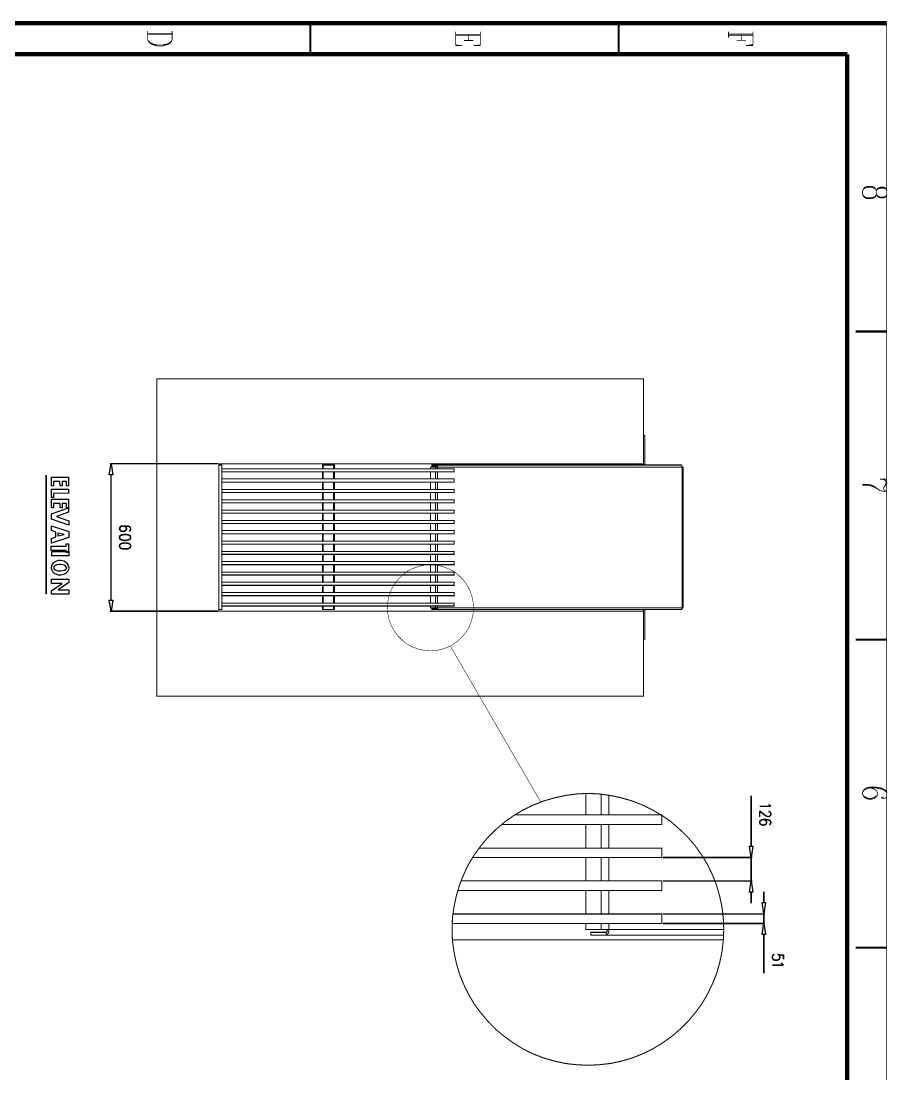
# Model space of a CAD drawing. Extents: x 0.1 to 11.6, y 0.3 to 16.2.
# Drawn here: x 5.98 to 11.58, y 9.44 to 16.23 of the extents above; entities that cross this region are included whole.
import ezdxf

# ---------------------------------------------------------------- set-up
doc = ezdxf.new("R2010")
doc.units = 0
doc.layers.get('0').update_dxf_attribs({"linetype": 'CONTINUOUS'})

msp = doc.modelspace()

# ---------------------------------------------------------------- linework, layer by layer
at = {"color": 0}
for points, const_width in [([(0.155003, 16.22), (11.57, 16.22)], 0.028333), ([(7.84999, 16.02), (7.84999, 16.22)], 0.013333), ([(9.84, 16.02), (9.84, 16.22)], 0.013333), ([(6.80003, 16.1133), (6.80003, 16.17)], 0.005208), ([(6.95833, 16.1533), (6.80003, 16.1533)], 0.005208), ([(6.95833, 16.1467), (6.80003, 16.1467)], 0.005208), ([(6.80832, 16.0967), (6.80003, 16.1133)], 0.005208), ([(6.80832, 16.1017), (6.80003, 16.1133)], 0.005208), ([(6.95833, 16.1133), (6.94997, 16.0967)], 0.005208), ([(6.95833, 16.1133), (6.94997, 16.1017)], 0.005208), ([(6.95833, 16.17), (6.95833, 16.1133)], 0.005208), ([(8.78836, 16.165), (8.78836, 16.075)], 0.005208), ([(8.94667, 16.1483), (8.78836, 16.1483)], 0.005208), ([(8.94667, 16.1417), (8.78836, 16.1417)], 0.005208), ([(8.90169, 16.1083), (8.84169, 16.1083)], 0.005208), ([(8.87169, 16.1417), (8.87169, 16.1083)], 0.005208), ([(8.94667, 16.165), (8.94667, 16.075)], 0.005208), ([(10.5483, 16.1667), (10.5483, 16.1267)], 0.005208), ([(10.7067, 16.15), (10.5483, 16.15)], 0.005208), ([(10.7067, 16.1433), (10.5483, 16.1433)], 0.005208), ([(10.6617, 16.11), (10.6017, 16.11)], 0.005208), ([(10.6317, 16.1433), (10.6317, 16.11)], 0.005208), ([(10.7067, 16.1667), (10.7067, 16.0767)], 0.005208), ([(6.82335, 16.09), (6.80832, 16.1017)], 0.005208), ([(6.82335, 16.085), (6.80832, 16.0967)], 0.005208), ([(6.83832, 16.085), (6.82335, 16.09)], 0.005208), ([(6.83832, 16.08), (6.82335, 16.085)], 0.005208), ([(6.86003, 16.08), (6.83832, 16.085)], 0.005208), ([(6.86003, 16.0733), (6.83832, 16.08)], 0.005208), ([(6.89833, 16.08), (6.86003, 16.08)], 0.005208), ([(6.89833, 16.0733), (6.86003, 16.0733)], 0.005208), ([(6.91997, 16.085), (6.89833, 16.08)], 0.005208), ([(6.91997, 16.08), (6.89833, 16.0733)], 0.005208), ([(6.935, 16.09), (6.91997, 16.085)], 0.005208), ([(6.935, 16.085), (6.91997, 16.08)], 0.005208), ([(6.94997, 16.1017), (6.935, 16.09)], 0.005208), ([(6.94997, 16.0967), (6.935, 16.085)], 0.005208), ([(8.83333, 16.075), (8.78836, 16.08)], 0.005208), ([(8.78836, 16.075), (8.83333, 16.075)], 0.005208), ([(8.90169, 16.075), (8.94667, 16.08)], 0.005208), ([(8.94667, 16.075), (8.90169, 16.075)], 0.005208), ([(10.6617, 16.0767), (10.7067, 16.0817)], 0.005208), ([(10.7067, 16.0767), (10.6617, 16.0767)], 0.005208), ([(0.398329, 16.02), (11.315, 16.02)], 0.028333), ([(11.315, 16.02), (11.315, 0.516656)], 0.028333), ([(11.4217, 15.155), (11.4134, 15.1383)], 0.005208), ([(11.4283, 15.1617), (11.4217, 15.155)], 0.005208), ([(11.4283, 15.155), (11.4217, 15.15)], 0.005208), ([(11.4434, 15.1667), (11.4283, 15.1617)], 0.005208), ([(11.4434, 15.1617), (11.4283, 15.155)], 0.005208), ([(11.4733, 15.1667), (11.4434, 15.1667)], 0.005208), ([(11.4733, 15.1617), (11.4434, 15.1617)], 0.005208), ([(11.4883, 15.1617), (11.4733, 15.1667)], 0.005208), ([(11.4883, 15.155), (11.4733, 15.1617)], 0.005208), ([(11.4967, 15.155), (11.4883, 15.1617)], 0.005208), ([(11.4967, 15.15), (11.4883, 15.155)], 0.005208), ([(11.5033, 15.1383), (11.4967, 15.155)], 0.005208), ([(11.5117, 15.155), (11.5033, 15.1383)], 0.005208), ([(11.5267, 15.1617), (11.5117, 15.155)], 0.005208), ([(11.5267, 15.155), (11.5117, 15.15)], 0.005208), ([(11.55, 15.1617), (11.5267, 15.1617)], 0.005208), ([(11.55, 15.155), (11.5267, 15.155)], 0.005208), ([(11.565, 15.155), (11.55, 15.1617)], 0.005208), ([(11.565, 15.15), (11.55, 15.155)], 0.005208), ([(11.5717, 15.1383), (11.565, 15.155)], 0.005208), ([(11.4217, 15.15), (11.4134, 15.1383)], 0.005208), ([(11.4134, 15.1383), (11.4134, 15.115)], 0.005208), ([(11.4134, 15.115), (11.4217, 15.0983)], 0.005208), ([(11.4134, 15.115), (11.4217, 15.105)], 0.005208), ([(11.4217, 15.105), (11.4283, 15.0983)], 0.005208), ([(11.4217, 15.0983), (11.4283, 15.0933)], 0.005208), ([(11.4283, 15.0983), (11.4434, 15.0933)], 0.005208), ([(11.4283, 15.0933), (11.4434, 15.0883)], 0.005208), ([(11.4434, 15.0933), (11.4733, 15.0933)], 0.005208), ([(11.4434, 15.0883), (11.4733, 15.0883)], 0.005208), ([(11.4733, 15.0933), (11.4883, 15.0983)], 0.005208), ([(11.4733, 15.0883), (11.4883, 15.0933)], 0.005208), ([(11.4883, 15.0983), (11.4967, 15.105)], 0.005208), ([(11.4883, 15.0933), (11.4967, 15.0983)], 0.005208), ([(11.5033, 15.1383), (11.4967, 15.15)], 0.005208), ([(11.4967, 15.0983), (11.5033, 15.115)], 0.005208), ([(11.4967, 15.105), (11.5033, 15.115)], 0.005208), ([(11.5117, 15.15), (11.5033, 15.1383)], 0.005208), ([(11.5033, 15.1383), (11.5033, 15.115)], 0.005208), ([(11.5033, 15.115), (11.5117, 15.0983)], 0.005208), ([(11.5033, 15.115), (11.5117, 15.105)], 0.005208), ([(11.5117, 15.105), (11.5267, 15.0983)], 0.005208), ([(11.5117, 15.0983), (11.5267, 15.0933)], 0.005208), ([(11.5267, 15.0983), (11.55, 15.0983)], 0.005208), ([(11.5267, 15.0933), (11.55, 15.0933)], 0.005208), ([(11.55, 15.0983), (11.565, 15.105)], 0.005208), ([(11.55, 15.0933), (11.565, 15.0983)], 0.005208), ([(11.5717, 15.1383), (11.565, 15.15)], 0.005208), ([(11.565, 15.0983), (11.5717, 15.115)], 0.005208), ([(11.565, 15.105), (11.5717, 15.115)], 0.005208), ([(11.37, 14.23), (11.57, 14.23)], 0.013333), ([(10.0084, 13.3683), (10.0084, 13.5583), (10, 13.5583)], 0.006667), ([(7.25331, 13.3767), (6.55664, 13.3767)], 0.01), ([(7.25999, 12.435), (7.27832, 12.435), (7.27832, 13.3683), (7.25999, 13.3683)], 0.006667), ([(7.27832, 13.3433), (8.77832, 13.3433), (8.77832, 13.325), (7.27832, 13.325)], 0.006667), ([(7.93164, 13.3433), (7.93164, 13.3683), (7.92833, 13.3683), (7.92833, 13.3433)], 0.006667), ([(7.92833, 13.2783), (7.92833, 13.325)], 0.006667), ([(7.93164, 13.3683), (7.99832, 13.3683), (8, 13.3683), (8.00168, 13.3683), (8.00331, 13.3683), (8.00499, 13.3683), (8.00667, 13.3683), (8.00667, 13.3433)], 0.006667), ([(7.93164, 13.2783), (7.93164, 13.325)], 0.006667), ([(7.99832, 13.3683), (7.99832, 13.3433)], 0.006667), ([(7.99832, 13.325), (7.99832, 13.2783)], 0.006667), ([(8.00667, 13.2783), (8.00667, 13.325)], 0.006667), ([(9.935, 12.435), (10, 12.435), (10.0017, 12.435), (10.0033, 12.435), (10.005, 12.435), (10.0067, 12.435), (10.0084, 12.435), (10.2416, 12.435), (10.2433, 12.435), (10.245, 12.435), (10.2467, 12.4367), (10.2467, 12.4383), (10.2467, 12.44), (10.2483, 12.44), (10.2483, 12.4417), (10.25, 12.4417), (10.25, 12.4434), (10.25, 12.445), (10.25, 12.4467), (10.2533, 12.4467), (10.255, 12.4467), (10.2567, 12.4467), (10.2567, 13.355), (10.255, 13.355), (10.2533, 13.355), (10.25, 13.355), (10.25, 12.4467), (8.66997, 12.4467), (8.66667, 12.4467), (8.66499, 12.4467), (8.66336, 12.4467), (8.66, 12.4467), (8.65831, 12.4467), (8.65668, 12.4467), (8.625, 12.4467), (8.625, 12.4583)], 0.006667), ([(8.65668, 13.355), (8.625, 13.355), (8.625, 13.3433)], 0.006667), ([(8.625, 13.325), (8.625, 13.2783)], 0.006667), ([(8.66499, 13.3617), (8.63499, 13.3617), (8.63499, 13.3683), (8.66499, 13.3683), (9.93164, 13.3683), (9.935, 13.3683), (9.935, 13.3666)], 0.006667), ([(8.65668, 13.3433), (8.65668, 13.355), (8.65831, 13.355), (8.66, 13.355), (8.66336, 13.355), (8.66499, 13.355), (8.66667, 13.355), (8.66997, 13.355), (10.25, 13.355), (10.25, 13.3567), (10.25, 13.3583), (10.25, 13.36), (10.2483, 13.3617), (10.2467, 13.3633), (10.2467, 13.365), (10.2467, 13.3666), (10.245, 13.3666), (10.2433, 13.3683), (10.2416, 13.3683), (10.0084, 13.3683), (10.0067, 13.3683), (10.005, 13.3683), (10.0033, 13.3683), (10.0017, 13.3683), (10, 13.3683), (9.935, 13.3683)], 0.006667), ([(8.65668, 13.325), (8.65668, 13.2783)], 0.006667), ([(8.66997, 13.3433), (8.66997, 13.355), (8.66997, 13.3583), (8.66997, 13.3617), (8.66997, 13.365), (8.66835, 13.3666), (8.66667, 13.3683), (8.66499, 13.3683), (8.66499, 13.3617), (8.66667, 13.3617), (8.66835, 13.36), (8.66835, 13.3583), (8.66835, 13.3567), (8.66835, 13.355)], 0.006667), ([(8.66997, 13.2783), (8.66997, 13.325)], 0.006667), ([(10, 13.3666), (10, 13.3683), (10, 13.3767)], 0.006667), ([(6.14501, 13.3033), (6.14501, 12.535)], 0.01), ([(6.56332, 12.4967), (6.56332, 13.305)], 0.01), ([(7.27832, 13.2783), (8.77832, 13.2783), (8.77832, 13.2567), (7.27832, 13.2567)], 0.006667), ([(7.92833, 13.21), (7.92833, 13.2567)], 0.006667), ([(7.93164, 13.21), (7.93164, 13.2567)], 0.006667), ([(7.99832, 13.2567), (7.99832, 13.21)], 0.006667), ([(8.00667, 13.21), (8.00667, 13.2567)], 0.006667), ([(8.625, 13.2567), (8.625, 13.21)], 0.006667), ([(8.65668, 13.2567), (8.65668, 13.21)], 0.006667), ([(8.66997, 13.21), (8.66997, 13.2567)], 0.006667), ([(11.5717, 13.2767), (11.5267, 13.2767)], 0.005208), ([(11.5417, 13.2767), (11.5566, 13.2717)], 0.005208), ([(11.5566, 13.2717), (11.5717, 13.26)], 0.005208), ([(11.5566, 13.2717), (11.565, 13.26)], 0.005208), ([(11.565, 13.26), (11.565, 13.25)], 0.005208), ([(7.27832, 13.21), (8.77832, 13.21), (8.77832, 13.1917), (7.27832, 13.1917)], 0.006667), ([(7.92833, 13.1433), (7.92833, 13.1917)], 0.006667), ([(7.93164, 13.1433), (7.93164, 13.1917)], 0.006667), ([(7.99832, 13.1917), (7.99832, 13.1433)], 0.006667), ([(8.00667, 13.1433), (8.00667, 13.1917)], 0.006667), ([(8.625, 13.1917), (8.625, 13.1433)], 0.006667), ([(8.65668, 13.1917), (8.65668, 13.1433)], 0.006667), ([(8.66997, 13.1433), (8.66997, 13.1917)], 0.006667), ([(11.4517, 13.2433), (11.4134, 13.2433)], 0.005208), ([(11.4517, 13.2383), (11.4134, 13.2383)], 0.005208), ([(11.4733, 13.2383), (11.4517, 13.2433)], 0.005208), ([(11.4733, 13.2317), (11.4517, 13.2383)], 0.005208), ([(11.4883, 13.2317), (11.4733, 13.2383)], 0.005208), ([(11.4883, 13.2267), (11.4733, 13.2317)], 0.005208), ([(11.5267, 13.2033), (11.4883, 13.2317)], 0.005208), ([(11.5267, 13.2033), (11.4883, 13.2267)], 0.005208), ([(11.55, 13.1983), (11.5267, 13.2033)], 0.005208), ([(11.5717, 13.25), (11.55, 13.2217)], 0.005208), ([(11.565, 13.25), (11.55, 13.2217)], 0.005208), ([(11.55, 13.2217), (11.55, 13.21)], 0.005208), ([(11.55, 13.21), (11.5566, 13.2033)], 0.005208), ([(11.5717, 13.1983), (11.55, 13.1983)], 0.005208), ([(11.5566, 13.2033), (11.5717, 13.1983)], 0.005208), ([(7.27832, 13.1433), (8.77832, 13.1433), (8.77832, 13.125), (7.27832, 13.125)], 0.006667), ([(7.92833, 13.0767), (7.92833, 13.125)], 0.006667), ([(7.93164, 13.0767), (7.93164, 13.125)], 0.006667), ([(7.99832, 13.125), (7.99832, 13.0767)], 0.006667), ([(8.00667, 13.0767), (8.00667, 13.125)], 0.006667), ([(8.625, 13.125), (8.625, 13.0767)], 0.006667), ([(8.65668, 13.125), (8.65668, 13.0767)], 0.006667), ([(8.66997, 13.0767), (8.66997, 13.125)], 0.006667), ([(7.27832, 13.0767), (8.77832, 13.0767), (8.77832, 13.0583), (7.27832, 13.0583)], 0.006667), ([(7.92833, 13.01), (7.92833, 13.0583)], 0.006667), ([(7.93164, 13.01), (7.93164, 13.0583)], 0.006667), ([(7.99832, 13.0583), (7.99832, 13.01)], 0.006667), ([(8.00667, 13.01), (8.00667, 13.0583)], 0.006667), ([(8.625, 13.0583), (8.625, 13.01)], 0.006667), ([(8.65668, 13.0583), (8.65668, 13.01)], 0.006667), ([(8.66997, 13.01), (8.66997, 13.0583)], 0.006667), ([(7.27832, 13.01), (8.77832, 13.01), (8.77832, 12.9916), (7.27832, 12.9916)], 0.006667), ([(7.92833, 12.945), (7.92833, 12.9916)], 0.006667), ([(7.93164, 12.945), (7.93164, 12.9916)], 0.006667), ([(7.99832, 12.9916), (7.99832, 12.945)], 0.006667), ([(8.00667, 12.945), (8.00667, 12.9916)], 0.006667), ([(8.625, 12.9916), (8.625, 12.945)], 0.006667), ([(8.65668, 12.9916), (8.65668, 12.945)], 0.006667), ([(8.66997, 12.945), (8.66997, 12.9916)], 0.006667), ([(6.68001, 12.9417), (6.68668, 12.945), (6.69, 12.9533), (6.69, 12.9583), (6.68668, 12.9667), (6.67665, 12.9733), (6.66, 12.975), (6.64165, 12.975), (6.62831, 12.9733), (6.62169, 12.9667), (6.61833, 12.9583), (6.61833, 12.9567), (6.62169, 12.9483), (6.62831, 12.9417), (6.63835, 12.94), (6.64165, 12.94), (6.65169, 12.9417), (6.66, 12.9483), (6.66336, 12.9567), (6.66336, 12.9583), (6.66, 12.9667), (6.65169, 12.9733), (6.64165, 12.975)], 0.01), ([(7.27832, 12.945), (8.77832, 12.945), (8.77832, 12.925), (7.27832, 12.925)], 0.006667), ([(7.92833, 12.8767), (7.92833, 12.925)], 0.006667), ([(7.93164, 12.8767), (7.93164, 12.925)], 0.006667), ([(7.99832, 12.925), (7.99832, 12.8767)], 0.006667), ([(8.00667, 12.8767), (8.00667, 12.925)], 0.006667), ([(8.625, 12.925), (8.625, 12.8767)], 0.006667), ([(8.65668, 12.925), (8.65668, 12.8767)], 0.006667), ([(8.66997, 12.8767), (8.66997, 12.925)], 0.006667), ([(7.27832, 12.8767), (8.77832, 12.8767), (8.77832, 12.8583), (7.27832, 12.8583)], 0.006667), ([(7.92833, 12.81), (7.92833, 12.8583)], 0.006667), ([(7.93164, 12.81), (7.93164, 12.8583)], 0.006667), ([(7.99832, 12.8583), (7.99832, 12.81)], 0.006667), ([(8.00667, 12.81), (8.00667, 12.8583)], 0.006667), ([(8.625, 12.8583), (8.625, 12.81)], 0.006667), ([(8.65668, 12.8583), (8.65668, 12.81)], 0.006667), ([(8.66997, 12.81), (8.66997, 12.8583)], 0.006667), ([(7.27832, 12.81), (8.77832, 12.81), (8.77832, 12.7917), (7.27832, 12.7917)], 0.006667), ([(7.92833, 12.745), (7.92833, 12.7917)], 0.006667), ([(7.93164, 12.745), (7.93164, 12.7917)], 0.006667), ([(7.99832, 12.7917), (7.99832, 12.745)], 0.006667), ([(8.00667, 12.745), (8.00667, 12.7917)], 0.006667), ([(8.625, 12.7917), (8.625, 12.745)], 0.006667), ([(8.65668, 12.7917), (8.65668, 12.745)], 0.006667), ([(8.66997, 12.745), (8.66997, 12.7917)], 0.006667), ([(7.27832, 12.745), (8.77832, 12.745), (8.77832, 12.725), (7.27832, 12.725)], 0.006667), ([(7.92833, 12.6767), (7.92833, 12.725)], 0.006667), ([(7.93164, 12.6767), (7.93164, 12.725)], 0.006667), ([(7.99832, 12.725), (7.99832, 12.6767)], 0.006667), ([(8.00667, 12.6767), (8.00667, 12.725)], 0.006667), ([(8.625, 12.725), (8.625, 12.6767)], 0.006667), ([(8.65668, 12.725), (8.65668, 12.6767)], 0.006667), ([(8.66997, 12.6767), (8.66997, 12.725)], 0.006667), ([(7.27832, 12.6767), (8.77832, 12.6767), (8.77832, 12.6583), (7.27832, 12.6583)], 0.006667), ([(7.92833, 12.6117), (7.92833, 12.6583)], 0.006667), ([(7.93164, 12.6117), (7.93164, 12.6583)], 0.006667), ([(7.99832, 12.6583), (7.99832, 12.6117)], 0.006667), ([(8.00667, 12.6117), (8.00667, 12.6583)], 0.006667), ([(8.625, 12.6583), (8.625, 12.6117)], 0.006667), ([(8.65668, 12.6583), (8.65668, 12.6117)], 0.006667), ([(8.66997, 12.6117), (8.66997, 12.6583)], 0.006667), ([(7.27832, 12.6117), (8.77832, 12.6117), (8.77832, 12.5917), (7.27832, 12.5917)], 0.006667), ([(7.92833, 12.545), (7.92833, 12.5917)], 0.006667), ([(7.93164, 12.545), (7.93164, 12.5917)], 0.006667), ([(7.99832, 12.5917), (7.99832, 12.545)], 0.006667), ([(8.00667, 12.545), (8.00667, 12.5917)], 0.006667), ([(8.625, 12.5917), (8.625, 12.545)], 0.006667), ([(8.65668, 12.5917), (8.65668, 12.545)], 0.006667), ([(8.66997, 12.545), (8.66997, 12.5917)], 0.006667), ([(7.27832, 12.545), (8.77832, 12.545), (8.77832, 12.525), (7.27832, 12.525)], 0.006667), ([(7.92833, 12.4767), (7.92833, 12.525)], 0.006667), ([(7.93164, 12.4767), (7.93164, 12.525)], 0.006667), ([(7.99832, 12.525), (7.99832, 12.4767)], 0.006667), ([(8.00667, 12.4767), (8.00667, 12.525)], 0.006667), ([(8.625, 12.525), (8.625, 12.4767)], 0.006667), ([(8.65668, 12.525), (8.65668, 12.4767)], 0.006667), ([(8.66997, 12.4767), (8.66997, 12.525)], 0.006667), ([(7.27832, 12.4767), (8.77832, 12.4767), (8.77832, 12.4583), (7.27832, 12.4583)], 0.006667), ([(7.92833, 12.4583), (7.92833, 12.435), (7.93164, 12.435), (7.93164, 12.4583)], 0.006667), ([(8.00667, 12.4583), (8.00667, 12.435), (8.00499, 12.435), (8.00331, 12.435), (8.00168, 12.435), (8, 12.435), (7.99832, 12.435), (7.93164, 12.435)], 0.006667), ([(7.99832, 12.4583), (7.99832, 12.435)], 0.006667), ([(8.66835, 12.4467), (8.66835, 12.445), (8.66835, 12.4434), (8.66835, 12.4417), (8.66667, 12.4417), (8.66499, 12.4417), (8.66499, 12.435), (8.63499, 12.435), (8.63499, 12.4417), (8.66499, 12.4417)], 0.006667), ([(8.65668, 12.4583), (8.65668, 12.4467)], 0.006667), ([(9.935, 12.4367), (9.935, 12.435), (9.93164, 12.435), (8.66499, 12.435), (8.66667, 12.435), (8.66835, 12.435), (8.66835, 12.4367), (8.66997, 12.4383), (8.66997, 12.44), (8.66997, 12.4417), (8.66997, 12.4434), (8.66997, 12.4467), (8.66997, 12.4583)], 0.006667), ([(10, 12.425), (10, 12.435), (10, 12.4367)], 0.006667), ([(10.0084, 12.435), (10.0084, 12.245), (10, 12.245)], 0.006667), ([(7.25331, 12.425), (6.55664, 12.425)], 0.01), ([(11.37, 12.2416), (11.57, 12.2416)], 0.013333), ([(9.33664, 11.1934), (8.75331, 12.2)], 0.003333), ([(11.4367, 11.2833), (11.4217, 11.2717)], 0.005208), ([(11.4583, 11.2884), (11.4367, 11.2833)], 0.005208), ([(11.4583, 11.2833), (11.4367, 11.2767)], 0.005208), ([(11.5033, 11.2884), (11.4583, 11.2884)], 0.005208), ([(11.5033, 11.2833), (11.4583, 11.2833)], 0.005208), ([(11.4883, 11.2767), (11.4667, 11.2833)], 0.005208), ([(11.535, 11.2833), (11.5033, 11.2884)], 0.005208), ([(11.535, 11.2767), (11.5033, 11.2833)], 0.005208), ([(11.55, 11.2767), (11.535, 11.2833)], 0.005208), ([(9.62831, 11.2483), (9.62831, 11.11)], 0.006667), ([(9.72667, 11.2433), (9.72667, 11.11)], 0.006667), ([(9.77669, 11.11), (9.77669, 11.2367)], 0.006667), ([(10.695, 10.9083), (10.695, 11.2333)], 0.01), ([(11.4217, 11.2717), (11.4134, 11.255)], 0.005208), ([(11.4217, 11.2667), (11.4134, 11.255)], 0.005208), ([(11.4134, 11.255), (11.4134, 11.2433)], 0.005208), ([(11.4134, 11.2433), (11.4217, 11.2267)], 0.005208), ([(11.4134, 11.2433), (11.4217, 11.2317)], 0.005208), ([(11.4367, 11.2767), (11.4217, 11.2667)], 0.005208), ([(11.4217, 11.2317), (11.4367, 11.2217)], 0.005208), ([(11.4217, 11.2267), (11.4367, 11.215)], 0.005208), ([(11.4367, 11.2217), (11.4583, 11.215)], 0.005208), ([(11.4367, 11.215), (11.4583, 11.21)], 0.005208), ([(11.4583, 11.215), (11.4667, 11.215)], 0.005208), ([(11.4667, 11.215), (11.4883, 11.2217)], 0.005208), ([(11.4667, 11.21), (11.4883, 11.215)], 0.005208), ([(11.5033, 11.2667), (11.4883, 11.2767)], 0.005208), ([(11.4883, 11.2217), (11.5033, 11.2317)], 0.005208), ([(11.4883, 11.215), (11.5033, 11.2267)], 0.005208), ([(11.5117, 11.25), (11.5033, 11.2667)], 0.005208), ([(11.5033, 11.2267), (11.5117, 11.2433)], 0.005208), ([(11.5033, 11.2317), (11.5117, 11.2433)], 0.005208), ([(11.5117, 11.2433), (11.5117, 11.25)], 0.005208), ([(11.55, 11.2717), (11.535, 11.2767)], 0.005208), ([(11.5417, 11.2267), (11.535, 11.2217)], 0.005208), ([(11.535, 11.2217), (11.5417, 11.215)], 0.005208), ([(11.55, 11.2217), (11.5417, 11.2267)], 0.005208), ([(11.5417, 11.215), (11.55, 11.215)], 0.005208), ([(11.565, 11.2667), (11.55, 11.2767)], 0.005208), ([(11.565, 11.26), (11.55, 11.2717)], 0.005208), ([(11.55, 11.215), (11.565, 11.2217)], 0.005208), ([(11.5717, 11.25), (11.565, 11.2667)], 0.005208), ([(11.5717, 11.25), (11.565, 11.26)], 0.005208), ([(11.565, 11.2217), (11.5717, 11.2317)], 0.005208), ([(10.8217, 11.165), (10.75, 11.165)], 0.01), ([(10.8083, 11.1783), (10.8117, 11.1733)], 0.01), ([(10.8117, 11.1733), (10.8217, 11.165)], 0.01), ([(11.4583, 11.21), (11.4667, 11.21)], 0.005208), ([(9.16835, 11.11), (10.1183, 11.11), (10.1183, 11.0483), (9.08501, 11.0483)], 0.006667), ([(10.785, 11.1067), (10.75, 11.135)], 0.01), ([(10.75, 11.135), (10.75, 11.0967)], 0.01), ([(10.8117, 11.0467), (10.8184, 11.05), (10.8217, 11.0583), (10.8217, 11.0633), (10.8184, 11.0717), (10.8083, 11.0767), (10.7917, 11.08), (10.7733, 11.08), (10.76, 11.0767), (10.7533, 11.0717), (10.75, 11.0633), (10.75, 11.06), (10.7533, 11.0517), (10.76, 11.0467), (10.77, 11.0433), (10.7733, 11.0433), (10.785, 11.0467), (10.7917, 11.0517), (10.795, 11.06), (10.795, 11.0633), (10.7917, 11.0717), (10.785, 11.0767), (10.7733, 11.08)], 0.01), ([(10.795, 11.1017), (10.785, 11.1067)], 0.01), ([(10.8017, 11.0983), (10.795, 11.1017)], 0.01), ([(10.8083, 11.0983), (10.8017, 11.0983)], 0.01), ([(10.805, 11.1317), (10.8083, 11.1317)], 0.01), ([(10.8083, 11.1317), (10.815, 11.13)], 0.01), ([(10.815, 11.1017), (10.8083, 11.0983)], 0.01), ([(10.815, 11.13), (10.8184, 11.1267)], 0.01), ([(10.8184, 11.105), (10.815, 11.1017)], 0.01), ([(10.8184, 11.1267), (10.8217, 11.1217)], 0.01), ([(10.8217, 11.11), (10.8184, 11.105)], 0.01), ([(10.8217, 11.1217), (10.8217, 11.11)], 0.01), ([(9.62831, 11.0483), (9.62831, 10.895)], 0.006667), ([(9.72667, 11.0483), (9.72667, 10.895)], 0.006667), ([(9.77669, 10.895), (9.77669, 11.0483)], 0.006667), ([(8.93832, 10.895), (10.1183, 10.895), (10.1183, 10.835), (8.89833, 10.835)], 0.006667), ([(9.62831, 10.835), (9.62831, 10.6833)], 0.006667), ([(9.72667, 10.835), (9.72667, 10.6833)], 0.006667), ([(9.77669, 10.6833), (9.77669, 10.835)], 0.006667), ([(10.125, 10.835), (10.7017, 10.835)], 0.01), ([(10.695, 10.6833), (10.695, 10.835)], 0.01), ([(8.82167, 10.6833), (10.1183, 10.6833), (10.1183, 10.6217), (8.80165, 10.6217)], 0.006667), ([(10.125, 10.6833), (10.7017, 10.6833)], 0.01), ([(9.62831, 10.6217), (9.62831, 10.47)], 0.006667), ([(9.72667, 10.6217), (9.72667, 10.47)], 0.006667), ([(9.77669, 10.47), (9.77669, 10.6217)], 0.006667), ([(10.695, 10.61), (10.695, 10.5384)], 0.01), ([(10.7767, 10.5433), (10.7767, 10.615)], 0.01), ([(8.77001, 10.47), (10.1183, 10.47), (10.1183, 10.4083), (8.76497, 10.4083)], 0.006667), ([(10.125, 10.47), (10.7833, 10.47)], 0.01), ([(10.7767, 10.4083), (10.7767, 10.47)], 0.01), ([(10.5183, 10.37), (9.77669, 10.37), (9.77001, 10.37), (9.76167, 10.37), (9.75667, 10.37), (9.74832, 10.37), (9.74164, 10.37), (9.73503, 10.37), (9.72999, 10.37), (9.72667, 10.37), (9.62831, 10.37), (9.62831, 10.4083)], 0.006667), ([(9.72667, 10.4083), (9.72667, 10.37)], 0.006667), ([(9.77669, 10.4083), (9.77669, 10.37), (9.77669, 10.3617), (9.77501, 10.355), (9.77333, 10.3483), (9.77165, 10.3433), (9.76833, 10.34), (9.76497, 10.3366), (9.76167, 10.3333), (9.75836, 10.3333), (10.5183, 10.3333)], 0.006667), ([(10.125, 10.4083), (10.7833, 10.4083)], 0.01), ([(9.76665, 10.37), (9.76665, 10.3666), (9.76665, 10.3633), (9.76497, 10.36), (9.76497, 10.3567), (9.76335, 10.355), (9.76167, 10.3517), (9.75999, 10.3517), (9.75836, 10.3517), (9.75836, 10.3333), (9.66, 10.3333), (9.66, 10.3517), (9.75836, 10.3517)], 0.006667), ([(10.7767, 10.3366), (10.7767, 10.0866)], 0.01), ([(10.5167, 10.3033), (8.76665, 10.3033)], 0.006667), ([(10.9033, 10.1767), (10.9033, 10.2033), (10.8733, 10.2067), (10.8767, 10.2033), (10.88, 10.195), (10.88, 10.1867), (10.8767, 10.18), (10.8683, 10.1733), (10.8583, 10.1717), (10.8517, 10.1717), (10.8417, 10.1733), (10.835, 10.18), (10.8317, 10.1867), (10.8317, 10.195), (10.835, 10.2033), (10.8383, 10.2067), (10.845, 10.21)], 0.01), ([(11.37, 10.2533), (11.57, 10.2533)], 0.013333), ([(10.9033, 10.14), (10.8317, 10.14)], 0.01), ([(10.89, 10.155), (10.8933, 10.1483)], 0.01), ([(10.8933, 10.1483), (10.9033, 10.14)], 0.01)]:
    msp.add_lwpolyline(points, dxfattribs=dict(at, const_width=const_width))
for points, const_width in [([(0.155003, 16.22), (11.57, 16.22), (11.57, 0.310004), (0.155003, 0.310004), (0.155003, 16.22)], 0.005208), ([(10, 11.8767), (10, 12.425), (7.25999, 12.425), (7.25999, 13.3767), (10, 13.3767), (10, 13.925), (6.85835, 13.925), (6.85835, 11.8767), (10, 11.8767)], 0.006667), ([(6.69, 12.9033), (6.68668, 12.9117), (6.67665, 12.9167), (6.66, 12.92), (6.64833, 12.92), (6.63167, 12.9167), (6.62169, 12.9117), (6.61833, 12.9033), (6.61833, 12.8983), (6.62169, 12.89), (6.63167, 12.885), (6.64833, 12.8817), (6.66, 12.8817), (6.67665, 12.885), (6.68668, 12.89), (6.69, 12.8983), (6.69, 12.9033)], 0.01), ([(6.69, 12.8483), (6.68668, 12.8567), (6.67665, 12.8617), (6.66, 12.865), (6.64833, 12.865), (6.63167, 12.8617), (6.62169, 12.8567), (6.61833, 12.8483), (6.61833, 12.8433), (6.62169, 12.835), (6.63167, 12.8283), (6.64833, 12.8267), (6.66, 12.8267), (6.67665, 12.8283), (6.68668, 12.835), (6.69, 12.8433), (6.69, 12.8483)], 0.01), ([(8.625, 12.1683), (8.66499, 12.1717), (8.70335, 12.18), (8.74001, 12.1934), (8.77501, 12.2116), (8.80664, 12.2367), (8.83501, 12.265), (8.86003, 12.2967), (8.87831, 12.3317), (8.89165, 12.3683), (8.90001, 12.4067), (8.90332, 12.4467), (8.90001, 12.4867), (8.89165, 12.525), (8.87831, 12.5617), (8.86003, 12.5967), (8.83501, 12.6283), (8.80664, 12.6567), (8.77501, 12.6816), (8.74001, 12.7), (8.70335, 12.7133), (8.66499, 12.7217), (8.625, 12.725), (8.58501, 12.7217), (8.54665, 12.7133), (8.50999, 12.7), (8.47499, 12.6816), (8.44336, 12.6567), (8.41499, 12.6283), (8.39165, 12.5967), (8.37169, 12.5617), (8.35835, 12.525), (8.34999, 12.4867), (8.34668, 12.4467), (8.34999, 12.4067), (8.35835, 12.3683), (8.37169, 12.3317), (8.39165, 12.2967), (8.41499, 12.265), (8.44336, 12.2367), (8.47499, 12.2116), (8.50999, 12.1934), (8.54665, 12.18), (8.58501, 12.1717), (8.625, 12.1683)], 0.003333), ([(9.64165, 9.49333), (9.71332, 9.49669), (9.78668, 9.50499), (9.85667, 9.52001), (9.92665, 9.53999), (9.99333, 9.56668), (10.0583, 9.59831), (10.1217, 9.63667), (10.18, 9.67833), (10.235, 9.72499), (10.2867, 9.77669), (10.3333, 9.83165), (10.3767, 9.88997), (10.4134, 9.95335), (10.445, 10.0183), (10.4717, 10.085), (10.4916, 10.155), (10.5067, 10.2267), (10.515, 10.2983), (10.5183, 10.37), (10.515, 10.4434), (10.5067, 10.515), (10.4916, 10.585), (10.4717, 10.655), (10.445, 10.7233), (10.4134, 10.7884), (10.3767, 10.85), (10.3333, 10.91), (10.2867, 10.965), (10.235, 11.015), (10.18, 11.0633), (10.1217, 11.105), (10.0583, 11.1417), (9.99333, 11.1733), (9.92665, 11.2), (9.85667, 11.22), (9.78668, 11.235), (9.71332, 11.245), (9.64165, 11.2483), (9.56836, 11.245), (9.49669, 11.235), (9.42665, 11.22), (9.35667, 11.2), (9.28836, 11.1733), (9.22331, 11.1417), (9.16168, 11.105), (9.10335, 11.0633), (9.04665, 11.015), (8.99669, 10.965), (8.94997, 10.91), (8.90668, 10.85), (8.87001, 10.7884), (8.83832, 10.7233), (8.81168, 10.655), (8.79167, 10.585), (8.77669, 10.515), (8.76665, 10.4434), (8.76497, 10.37), (8.76665, 10.2983), (8.77669, 10.2267), (8.79167, 10.155), (8.81168, 10.085), (8.83832, 10.0183), (8.87001, 9.95335), (8.90668, 9.88997), (8.94997, 9.83165), (8.99669, 9.77669), (9.04665, 9.72499), (9.10335, 9.67833), (9.16168, 9.63667), (9.22331, 9.59831), (9.28836, 9.56668), (9.35667, 9.53999), (9.42665, 9.52001), (9.49669, 9.50499), (9.56836, 9.49669), (9.64165, 9.49333)], 0.006667)]:
    msp.add_lwpolyline(points, close=True, dxfattribs=dict(at, const_width=const_width))
for points in [[(6.57497, 13.305), (6.55165, 13.305), (6.56332, 13.3767), (6.57497, 13.305)], [(6.2895, 13.2897), (6.28971, 13.2341), (6.27582, 13.2341), (6.27561, 13.2619), (6.24783, 13.2619), (6.24804, 13.2341), (6.23415, 13.2339), (6.23394, 13.2617), (6.19228, 13.2617), (6.19249, 13.2339), (6.1786, 13.2339), (6.17839, 13.2894), (6.2895, 13.2897)], [(6.28961, 13.2134), (6.28961, 13.1856), (6.19239, 13.1854), (6.1926, 13.1576), (6.17871, 13.1576), (6.1785, 13.2132), (6.28961, 13.2134)], [(6.28971, 13.1474), (6.28993, 13.0918), (6.27604, 13.0918), (6.27582, 13.1196), (6.24804, 13.1196), (6.24826, 13.0918), (6.23438, 13.0916), (6.23415, 13.1194), (6.19249, 13.1194), (6.19271, 13.0916), (6.17882, 13.0916), (6.1786, 13.1472), (6.28971, 13.1474)], [(6.28988, 13.092), (6.28988, 13.0642), (6.21089, 13.0362), (6.2901, 13.0086), (6.2901, 12.9808), (6.17899, 13.0197), (6.17876, 13.0527), (6.28988, 13.092)], [(6.29004, 12.9391), (6.29025, 12.9003), (6.17914, 12.864), (6.17914, 12.8933), (6.20692, 12.9048), (6.20671, 12.9346), (6.17893, 12.9461), (6.17893, 12.9752), (6.29004, 12.9391)], [(6.2601, 12.9198), (6.2206, 12.9289), (6.22081, 12.9103), (6.2601, 12.9198)], [(6.28874, 12.8585), (6.28896, 12.8029), (6.27507, 12.8029), (6.27485, 12.8168), (6.17763, 12.8166), (6.17763, 12.8443), (6.27485, 12.8446), (6.27485, 12.8585), (6.28874, 12.8585)], [(6.29178, 12.8107), (6.29178, 12.7829), (6.18067, 12.7827), (6.18067, 12.8105), (6.29178, 12.8107)], [(6.29064, 12.7055), (6.29058, 12.7016), (6.28651, 12.6862), (6.27707, 12.6738), (6.27436, 12.6714), (6.27067, 12.6689), (6.25483, 12.6605), (6.23872, 12.6569), (6.23486, 12.6568), (6.22504, 12.6568), (6.19824, 12.6686), (6.19558, 12.671), (6.19271, 12.6733), (6.17953, 12.6973), (6.17953, 12.7052), (6.17947, 12.7082), (6.18343, 12.7237), (6.19303, 12.7379), (6.19581, 12.7402), (6.19829, 12.7425), (6.22569, 12.7541), (6.23486, 12.7541), (6.23736, 12.7541), (6.26053, 12.7489), (6.26264, 12.7478), (6.26476, 12.7461), (6.28157, 12.7319), (6.28282, 12.73), (6.28353, 12.7278), (6.29058, 12.7077), (6.29064, 12.7055)], [(6.27675, 12.7057), (6.27669, 12.7066), (6.26654, 12.7197), (6.2646, 12.7207), (6.26247, 12.721), (6.23768, 12.7263), (6.23465, 12.7263), (6.22965, 12.7263), (6.21468, 12.7244), (6.20449, 12.72), (6.20253, 12.7187), (6.20025, 12.7173), (6.19439, 12.7116), (6.19336, 12.7065), (6.19342, 12.7052), (6.19336, 12.7033), (6.19635, 12.6966), (6.20335, 12.6917), (6.20535, 12.6907), (6.20632, 12.6892), (6.21729, 12.6854), (6.23063, 12.6846), (6.23508, 12.6846), (6.23796, 12.6847), (6.26253, 12.6899), (6.2646, 12.6909), (6.26644, 12.6914), (6.27344, 12.6969), (6.27675, 12.7035), (6.27675, 12.7057)], [(6.29064, 12.6311), (6.29064, 12.609), (6.22119, 12.5615), (6.29085, 12.5617), (6.29085, 12.5339), (6.17974, 12.5337), (6.17974, 12.5558), (6.24897, 12.6033), (6.17953, 12.6031), (6.17953, 12.6309), (6.29064, 12.6311)], [(6.55165, 12.4967), (6.57497, 12.4967), (6.56332, 12.425), (6.55165, 12.4967)], [(10.6833, 10.9083), (10.7067, 10.9083), (10.695, 10.835), (10.6833, 10.9083)], [(10.7067, 10.61), (10.6833, 10.61), (10.695, 10.6833), (10.7067, 10.61)], [(10.765, 10.5433), (10.7884, 10.5433), (10.7767, 10.47), (10.765, 10.5433)], [(10.7884, 10.3366), (10.765, 10.3366), (10.7767, 10.4083), (10.7884, 10.3366)]]:
    msp.add_lwpolyline(points, close=True, dxfattribs=at)

doc.saveas('drawing.dxf')
